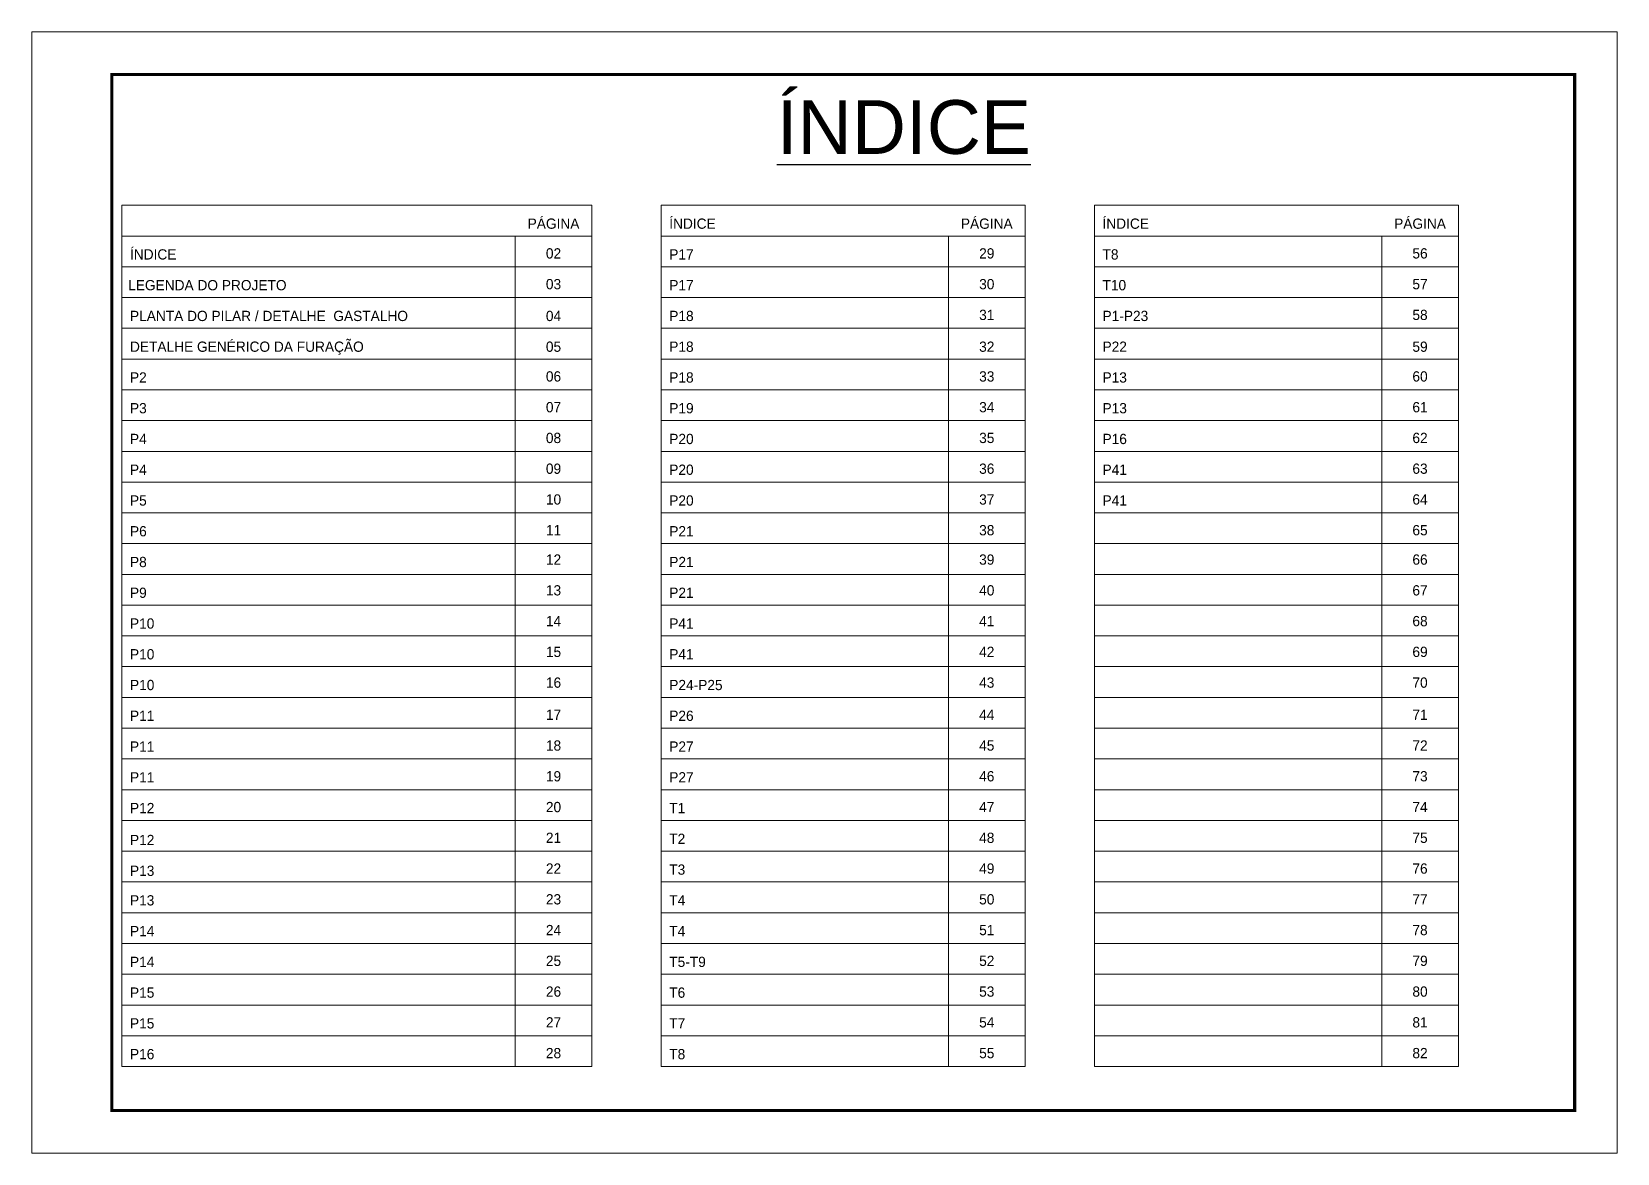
# Model space of a CAD drawing. Extents: x 14400 to 27878, y -21631 to 6985.
# Drawn here: x 16012 to 17497, y 5935 to 6985 of the extents above; entities that cross this region are included whole.
import ezdxf
from ezdxf.enums import TextEntityAlignment as Align

# ---------------------------------------------------------------- set-up
doc = ezdxf.new("R2010")
doc.units = 0
doc.layers.add('CARIMBO', color=255, linetype='Continuous', lineweight=9)
doc.layers.add('Folhas', color=255, linetype='Continuous', lineweight=9)
doc.styles.add('ARIAL', font='arial.ttf')
doc.styles.add('Tecnologia', font='')
doc.styles.get('Tecnologia').set_extended_font_data('Forgotten Futurist')

msp = doc.modelspace()

# ---------------------------------------------------------------- linework, layer by layer
at = {"layer": 'CARIMBO'}
for p, q in [((16096.506, 6822.237), (16536.587, 6822.237)), ((16096.506, 6822.237), (16096.506, 6015.943)), ((16536.587, 6822.237), (16536.587, 6015.943)), ((16601.572, 6822.237), (16942.362, 6822.237)), ((16601.572, 6822.237), (16601.572, 6015.943)), ((16942.362, 6822.237), (16942.362, 6015.943)), ((17007.348, 6822.237), (17348.137, 6822.237)), ((17007.348, 6822.237), (17007.348, 6015.943)), ((17348.137, 6822.237), (17348.137, 6015.943)), ((16096.506, 6793.441), (16536.587, 6793.441)), ((16464.767, 6793.441), (16464.767, 6015.943)), ((16601.572, 6793.441), (16942.362, 6793.441)), ((16870.542, 6793.441), (16870.542, 6015.943)), ((17007.348, 6793.441), (17348.137, 6793.441)), ((17276.317, 6793.441), (17276.317, 6015.943)), ((16096.506, 6764.645), (16536.587, 6764.645)), ((16601.572, 6764.645), (16942.362, 6764.645)), ((17007.348, 6764.645), (17348.137, 6764.645)), ((16096.506, 6735.849), (16536.587, 6735.849)), ((16601.572, 6735.849), (16942.362, 6735.849)), ((17007.348, 6735.849), (17348.137, 6735.849)), ((16096.506, 6707.052), (16536.587, 6707.052)), ((16601.572, 6707.052), (16942.362, 6707.052)), ((17007.348, 6707.052), (17348.137, 6707.052)), ((16096.506, 6678.256), (16536.587, 6678.256)), ((16601.572, 6678.256), (16942.362, 6678.256)), ((17007.348, 6678.256), (17348.137, 6678.256)), ((16096.506, 6649.46), (16536.587, 6649.46)), ((16601.572, 6649.46), (16942.362, 6649.46)), ((17007.348, 6649.46), (17348.137, 6649.46)), ((16096.506, 6620.664), (16536.587, 6620.664)), ((16601.572, 6620.664), (16942.362, 6620.664)), ((17007.348, 6620.664), (17348.137, 6620.664)), ((16096.506, 6591.867), (16536.587, 6591.867)), ((16601.572, 6591.867), (16942.362, 6591.867)), ((17007.348, 6591.867), (17348.137, 6591.867)), ((16096.506, 6563.071), (16536.587, 6563.071)), ((16601.572, 6563.071), (16942.362, 6563.071)), ((17007.348, 6563.071), (17348.137, 6563.071)), ((16096.506, 6534.275), (16536.587, 6534.275)), ((16601.572, 6534.275), (16942.362, 6534.275)), ((17007.348, 6534.275), (17348.137, 6534.275)), ((16096.506, 6505.479), (16536.587, 6505.479)), ((16601.572, 6505.479), (16942.362, 6505.479)), ((17007.348, 6505.479), (17348.137, 6505.479)), ((16096.506, 6476.683), (16536.587, 6476.683)), ((16601.572, 6476.683), (16942.362, 6476.683)), ((17007.348, 6476.683), (17348.137, 6476.683)), ((16096.506, 6447.886), (16536.587, 6447.886)), ((16601.572, 6447.886), (16942.362, 6447.886)), ((17007.348, 6447.886), (17348.137, 6447.886)), ((16096.506, 6419.09), (16536.587, 6419.09)), ((16601.572, 6419.09), (16942.362, 6419.09)), ((17007.348, 6419.09), (17348.137, 6419.09)), ((16096.506, 6390.294), (16536.587, 6390.294)), ((16601.572, 6390.294), (16942.362, 6390.294)), ((17007.348, 6390.294), (17348.137, 6390.294)), ((16096.506, 6361.498), (16536.587, 6361.498)), ((16601.572, 6361.498), (16942.362, 6361.498)), ((17007.348, 6361.498), (17348.137, 6361.498)), ((16096.506, 6332.701), (16536.587, 6332.701)), ((16601.572, 6332.701), (16942.362, 6332.701)), ((17007.348, 6332.701), (17348.137, 6332.701)), ((16096.506, 6303.905), (16536.587, 6303.905)), ((16601.572, 6303.905), (16942.362, 6303.905)), ((17007.348, 6303.905), (17348.137, 6303.905)), ((16096.506, 6275.109), (16536.587, 6275.109)), ((16601.572, 6275.109), (16942.362, 6275.109)), ((17007.348, 6275.109), (17348.137, 6275.109)), ((16096.506, 6246.313), (16536.587, 6246.313)), ((16601.572, 6246.313), (16942.362, 6246.313)), ((17007.348, 6246.313), (17348.137, 6246.313)), ((16096.506, 6217.517), (16536.587, 6217.517)), ((16601.572, 6217.517), (16942.362, 6217.517)), ((17007.348, 6217.517), (17348.137, 6217.517)), ((16096.506, 6188.72), (16536.587, 6188.72)), ((16601.572, 6188.72), (16942.362, 6188.72)), ((17007.348, 6188.72), (17348.137, 6188.72)), ((16096.506, 6159.924), (16536.587, 6159.924)), ((16601.572, 6159.924), (16942.362, 6159.924)), ((17007.348, 6159.924), (17348.137, 6159.924)), ((16096.506, 6131.128), (16536.587, 6131.128)), ((16601.572, 6131.128), (16942.362, 6131.128)), ((17007.348, 6131.128), (17348.137, 6131.128)), ((16096.506, 6102.332), (16536.587, 6102.332)), ((16601.572, 6102.332), (16942.362, 6102.332)), ((17007.348, 6102.332), (17348.137, 6102.332)), ((16096.506, 6073.535), (16536.587, 6073.535)), ((16601.572, 6073.535), (16942.362, 6073.535)), ((17007.348, 6073.535), (17348.137, 6073.535)), ((16096.506, 6044.739), (16536.587, 6044.739)), ((16601.572, 6044.739), (16942.362, 6044.739)), ((17007.348, 6044.739), (17348.137, 6044.739)), ((16096.506, 6015.943), (16536.587, 6015.943)), ((16601.572, 6015.943), (16942.362, 6015.943)), ((17007.348, 6015.943), (17348.137, 6015.943))]:
    msp.add_line(p, q, dxfattribs=at)
at = {"layer": 'Folhas'}
msp.add_lwpolyline([(16011.967, 5934.727), (17496.967, 5934.727), (17496.967, 6984.727), (16011.967, 6984.727)], close=True, dxfattribs=at)
at = {"layer": 'Folhas', "color": 30, "const_width": 3}
msp.add_lwpolyline([(16086.967, 5974.727), (17456.967, 5974.727), (17456.967, 6944.727), (16086.967, 6944.727)], close=True, dxfattribs=at)

# ---------------------------------------------------------------- texts
at = {"color": 0, "linetype": 'Continuous', "ltscale": 5, "style": 'ARIAL'}
msp.add_text('%%UÍNDICE', height=50.2788, dxfattribs=at).set_placement((16828.781, 6870.37), align=Align.CENTER)
at = {"layer": 'CARIMBO', "style": 'Tecnologia'}
for s, p in [('PÁGINA', (16500.677, 6800.248)), ('PÁGINA', (16906.452, 6800.248)), ('PÁGINA', (17312.227, 6800.248)), ('02', (16500.677, 6772.418)), ('29', (16906.452, 6772.418)), ('56', (17312.227, 6772.418)), ('03', (16500.677, 6743.622)), ('30', (16906.452, 6743.622)), ('57', (17312.227, 6743.622)), ('04', (16500.677, 6713.859)), ('31', (16906.452, 6714.825)), ('58', (17312.227, 6714.825)), ('05', (16500.677, 6685.063)), ('32', (16906.452, 6685.063)), ('59', (17312.227, 6685.063)), ('06', (16500.677, 6657.233)), ('33', (16906.452, 6657.233)), ('60', (17312.227, 6657.233)), ('07', (16500.677, 6628.437)), ('34', (16906.452, 6628.437)), ('61', (17312.227, 6628.437)), ('08', (16500.677, 6599.641)), ('35', (16906.452, 6599.641)), ('62', (17312.227, 6599.641)), ('09', (16500.677, 6570.844)), ('36', (16906.452, 6570.844)), ('63', (17312.227, 6570.844)), ('10', (16500.677, 6542.048)), ('37', (16906.452, 6542.048)), ('64', (17312.227, 6542.048)), ('11', (16500.677, 6513.252)), ('38', (16906.452, 6513.252)), ('65', (17312.227, 6513.252)), ('12', (16500.677, 6485.747)), ('39', (16906.452, 6485.747)), ('66', (17312.227, 6485.747)), ('13', (16500.677, 6456.951)), ('40', (16906.452, 6456.951)), ('67', (17312.227, 6456.951)), ('14', (16500.677, 6428.155)), ('41', (16906.452, 6428.155)), ('68', (17312.227, 6428.155)), ('15', (16500.677, 6399.358)), ('42', (16906.452, 6399.358)), ('69', (17312.227, 6399.358)), ('16', (16500.677, 6370.562)), ('43', (16906.452, 6370.562)), ('70', (17312.227, 6370.562)), ('17', (16500.677, 6340.475)), ('44', (16906.452, 6340.475)), ('71', (17312.227, 6340.475)), ('18', (16500.677, 6311.678)), ('45', (16906.452, 6311.678)), ('72', (17312.227, 6311.678)), ('19', (16500.677, 6282.882)), ('46', (16906.452, 6282.882)), ('73', (17312.227, 6282.882)), ('20', (16500.677, 6254.086)), ('47', (16906.452, 6254.086)), ('74', (17312.227, 6254.086)), ('21', (16500.677, 6225.29)), ('48', (16906.452, 6225.29)), ('75', (17312.227, 6225.29)), ('22', (16500.677, 6196.493)), ('49', (16906.452, 6196.493)), ('76', (17312.227, 6196.493)), ('23', (16500.677, 6167.697)), ('50', (16906.452, 6167.697)), ('77', (17312.227, 6167.697)), ('24', (16500.677, 6138.901)), ('51', (16906.452, 6138.901)), ('78', (17312.227, 6138.901)), ('25', (16500.677, 6110.105)), ('52', (16906.452, 6110.105)), ('79', (17312.227, 6110.105)), ('26', (16500.677, 6081.308)), ('53', (16906.452, 6081.308)), ('80', (17312.227, 6081.308)), ('27', (16500.677, 6052.512)), ('54', (16906.452, 6052.512)), ('81', (17312.227, 6052.512)), ('28', (16500.677, 6023.716)), ('55', (16906.452, 6023.716)), ('82', (17312.227, 6023.716))]:
    msp.add_text(s, height=9.5987, dxfattribs=at).set_placement(p, align=Align.CENTER)
for s, height, p in [('ÍNDICE', 9.5987, (16609.07, 6800.248)), ('ÍNDICE', 9.5987, (17014.845, 6800.248)), ('ÍNDICE', 9.5987, (16104.004, 6771.452)), ('P17', 9.5987, (16609.07, 6771.452)), ('T8', 9.5987, (17014.845, 6771.452)), ('LEGENDA DO PROJETO', 9.59874, (16102.297, 6742.656)), ('P17', 9.5987, (16609.07, 6742.656)), ('T10', 9.5987, (17014.845, 6742.656)), ('PLANTA DO PILAR / DETALHE  GASTALHO ', 9.59874, (16104.004, 6713.859)), ('P18', 9.5987, (16609.07, 6713.859)), ('P1-P23', 9.5987, (17014.845, 6713.859)), ('DETALHE GENÉRICO DA FURAÇÃO', 9.59874, (16104.004, 6685.063)), ('P18', 9.5987, (16609.07, 6685.063)), ('P22', 9.5987, (17014.845, 6685.063)), ('P2', 9.5987, (16104.004, 6656.267)), ('P18', 9.5987, (16609.07, 6656.267)), ('P13', 9.5987, (17014.845, 6656.267)), ('P3', 9.5987, (16104.004, 6627.471)), ('P19', 9.5987, (16609.07, 6627.471)), ('P13', 9.5987, (17014.845, 6627.471)), ('P4', 9.5987, (16104.004, 6598.675)), ('P20', 9.5987, (16609.07, 6598.675)), ('P16', 9.5987, (17014.845, 6598.675)), ('P4', 9.5987, (16104.004, 6569.878)), ('P20', 9.5987, (16609.07, 6569.878)), ('P41', 9.5987, (17014.845, 6569.878)), ('P5', 9.5987, (16104.004, 6541.082)), ('P20', 9.5987, (16609.07, 6541.082)), ('P41', 9.5987, (17014.845, 6541.082)), ('P6', 9.5987, (16104.004, 6512.286)), ('P21', 9.5987, (16609.07, 6512.286)), ('P8', 9.5987, (16104.004, 6483.49)), ('P21', 9.5987, (16609.07, 6483.49)), ('P9', 9.5987, (16104.004, 6454.693)), ('P21', 9.5987, (16609.07, 6454.693)), ('P10', 9.5987, (16104.004, 6425.897)), ('P41', 9.5987, (16609.07, 6425.897)), ('P10', 9.5987, (16104.004, 6397.101)), ('P41', 9.5987, (16609.07, 6397.101)), ('P10', 9.5987, (16104.004, 6368.305)), ('P24-P25', 9.5987, (16609.07, 6368.305)), ('P11', 9.5987, (16104.004, 6339.508)), ('P26', 9.5987, (16609.07, 6339.508)), ('P11', 9.5987, (16104.004, 6310.712)), ('P27', 9.5987, (16609.07, 6310.712)), ('P11', 9.5987, (16104.004, 6281.916)), ('P27', 9.5987, (16609.07, 6281.916)), ('P12', 9.5987, (16104.004, 6253.12)), ('T1', 9.5987, (16609.07, 6253.12)), ('P12', 9.5987, (16104.004, 6223.223)), ('T2', 9.5987, (16609.07, 6224.324)), ('P13', 9.5987, (16104.004, 6194.427)), ('T3', 9.5987, (16609.07, 6195.527)), ('P13', 9.5987, (16104.004, 6166.731)), ('T4', 9.5987, (16609.07, 6166.731)), ('P14', 9.5987, (16104.004, 6137.935)), ('T4', 9.5987, (16609.07, 6137.935)), ('P14', 9.5987, (16104.004, 6109.139)), ('T5-T9', 9.5987, (16609.07, 6109.139)), ('P15', 9.5987, (16104.004, 6080.342)), ('T6', 9.5987, (16609.07, 6080.342)), ('P15', 9.5987, (16104.004, 6051.546)), ('T7', 9.5987, (16609.07, 6051.546)), ('P16', 9.5987, (16104.004, 6022.75)), ('T8', 9.5987, (16609.07, 6022.75))]:
    msp.add_text(s, height=height, dxfattribs=at).set_placement(p)

doc.saveas('drawing.dxf')
